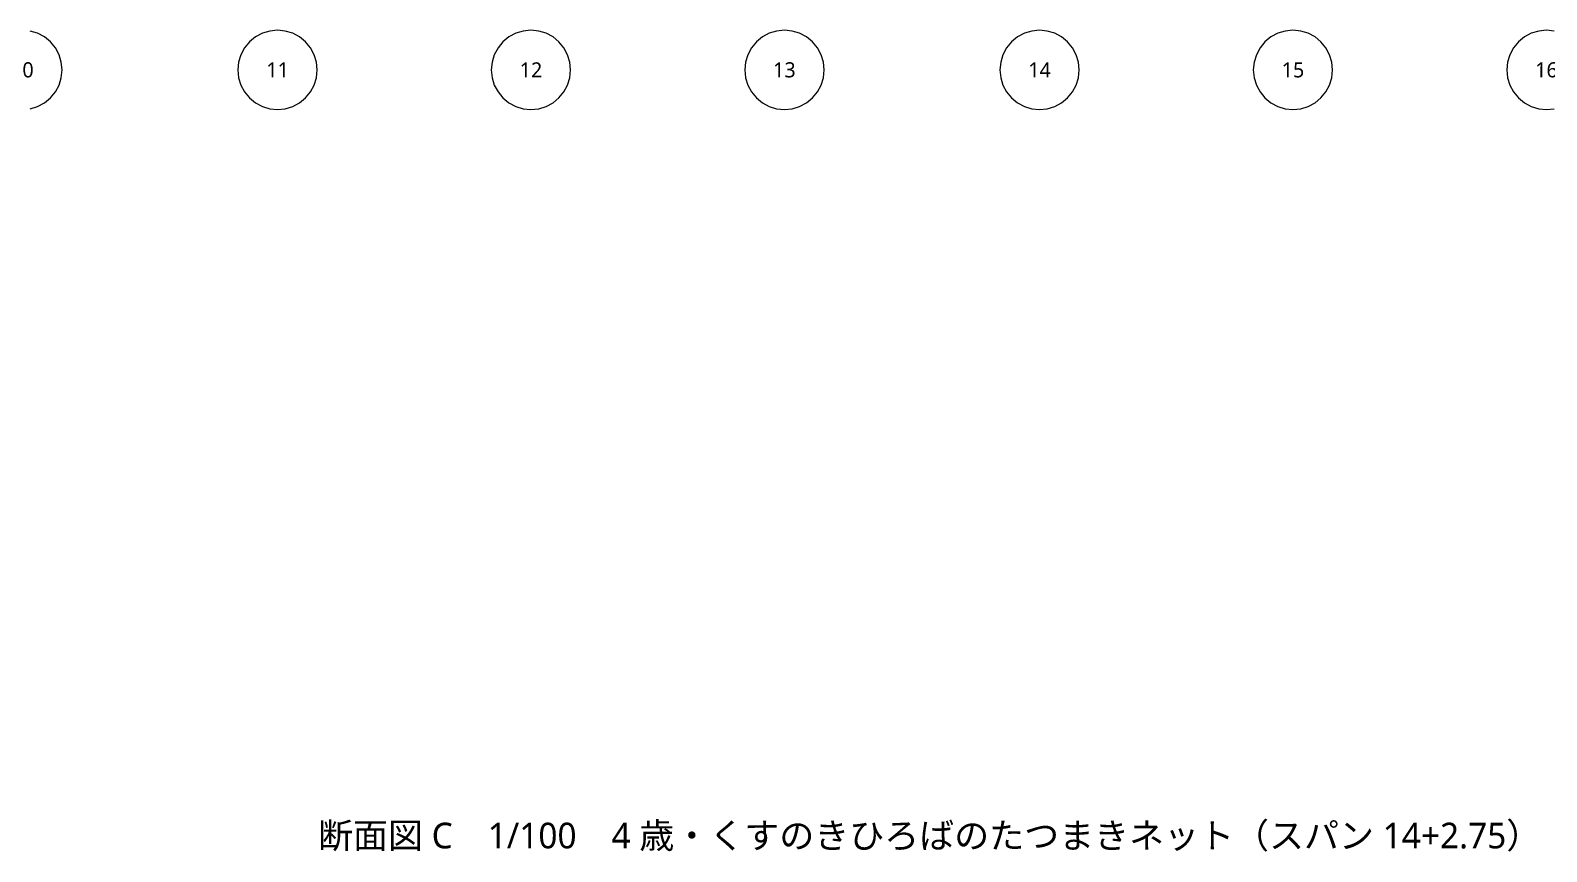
# Model space of a CAD drawing. Header units: millimetres. Extents: x 0 to 153524, y 0 to 59400.
# Drawn here: x 40535 to 57744, y 34271 to 43600 of the extents above; entities that cross this region are included whole.
import ezdxf

# ---------------------------------------------------------------- set-up
doc = ezdxf.new("R2010")
doc.units = ezdxf.units.MM
doc.layers.add('41_通り芯の符号', color=1, linetype='Continuous', lineweight=13)
doc.layers.add('80_図名・縮尺・方位', color=7, linetype='Continuous', lineweight=18)
doc.styles.add('JP', font='NotoSansCJKjp-Regular.otf')

msp = doc.modelspace()

# ---------------------------------------------------------------- linework, layer by layer
at = {"layer": '41_通り芯の符号'}
for points in [[(40895, 43150), (40886, 43238), (40861, 43322), (40819, 43400), (40763, 43468), (40695, 43524), (40617, 43566), (40533, 43591)], [(43791, 43150), (43782, 43238), (43757, 43322), (43715, 43400), (43659, 43468), (43591, 43524), (43513, 43566), (43429, 43591), (43341, 43600), (43253, 43591), (43169, 43566), (43091, 43524), (43023, 43468), (42967, 43400), (42925, 43322), (42899, 43238), (42891, 43150), (42899, 43062), (42925, 42978), (42967, 42900), (43023, 42832), (43091, 42776), (43169, 42734), (43253, 42709), (43341, 42700), (43429, 42709), (43513, 42734), (43591, 42776), (43659, 42832), (43715, 42900), (43757, 42978), (43782, 43062), (43791, 43150)], [(46667, 43150), (46658, 43238), (46633, 43322), (46591, 43400), (46535, 43468), (46467, 43524), (46389, 43566), (46305, 43591), (46217, 43600), (46129, 43591), (46045, 43566), (45967, 43524), (45899, 43468), (45843, 43400), (45801, 43322), (45776, 43238), (45767, 43150), (45776, 43062), (45801, 42978), (45843, 42900), (45899, 42832), (45967, 42776), (46045, 42734), (46129, 42709), (46217, 42700), (46305, 42709), (46389, 42734), (46467, 42776), (46535, 42832), (46591, 42900), (46633, 42978), (46658, 43062), (46667, 43150)], [(49543, 43150), (49535, 43238), (49509, 43322), (49467, 43400), (49411, 43468), (49343, 43524), (49265, 43566), (49181, 43591), (49093, 43600), (49005, 43591), (48921, 43566), (48843, 43524), (48775, 43468), (48719, 43400), (48677, 43322), (48652, 43238), (48643, 43150), (48652, 43062), (48677, 42978), (48719, 42900), (48775, 42832), (48843, 42776), (48921, 42734), (49005, 42709), (49093, 42700), (49181, 42709), (49265, 42734), (49343, 42776), (49411, 42832), (49467, 42900), (49509, 42978), (49535, 43062), (49543, 43150)], [(52439, 43150), (52430, 43238), (52405, 43322), (52363, 43400), (52307, 43468), (52239, 43524), (52161, 43566), (52077, 43591), (51989, 43600), (51901, 43591), (51817, 43566), (51739, 43524), (51671, 43468), (51615, 43400), (51573, 43322), (51548, 43238), (51539, 43150), (51548, 43062), (51573, 42978), (51615, 42900), (51671, 42832), (51739, 42776), (51817, 42734), (51901, 42709), (51989, 42700), (52077, 42709), (52161, 42734), (52239, 42776), (52307, 42832), (52363, 42900), (52405, 42978), (52430, 43062), (52439, 43150)], [(55315, 43150), (55307, 43238), (55281, 43322), (55239, 43400), (55183, 43468), (55115, 43524), (55038, 43566), (54953, 43591), (54865, 43600), (54778, 43591), (54693, 43566), (54615, 43524), (54547, 43468), (54491, 43400), (54450, 43322), (54424, 43238), (54415, 43150), (54424, 43062), (54450, 42978), (54491, 42900), (54547, 42832), (54615, 42776), (54693, 42734), (54778, 42709), (54865, 42700), (54953, 42709), (55038, 42734), (55115, 42776), (55183, 42832), (55239, 42900), (55281, 42978), (55307, 43062), (55315, 43150)], [(57829, 43591), (57742, 43600), (57654, 43591), (57569, 43566), (57491, 43524), (57423, 43468), (57367, 43400), (57326, 43322), (57300, 43238), (57292, 43150), (57300, 43062), (57326, 42978), (57367, 42900), (57423, 42832), (57491, 42776), (57569, 42734), (57654, 42709), (57742, 42700), (57829, 42709)], [(40533, 42709), (40617, 42734), (40695, 42776), (40763, 42832), (40819, 42900), (40861, 42978), (40886, 43062), (40895, 43150)]]:
    msp.add_lwpolyline(points, dxfattribs=at)

# ---------------------------------------------------------------- texts
at = {"layer": '41_通り芯の符号', "char_height": 172, "attachment_point": 5, "style": 'JP'}
for s, insert in [('10', (40445, 43150)), ('11', (43341, 43150)), ('12', (46217, 43150)), ('13', (49093, 43150)), ('14', (51989, 43150)), ('15', (54865, 43150)), ('16', (57742, 43150))]:
    msp.add_mtext(s, dxfattribs=dict(at, insert=insert))
at = {"layer": '80_図名・縮尺・方位', "insert": (43800, 34600), "char_height": 291.06, "attachment_point": 1, "style": 'JP'}
msp.add_mtext('断面図 C\u30001/100\u30004 歳・くすのきひろばのたつまきネット（スパン 14+2.75）\u3000北を見る', dxfattribs=at)

doc.saveas('drawing.dxf')
